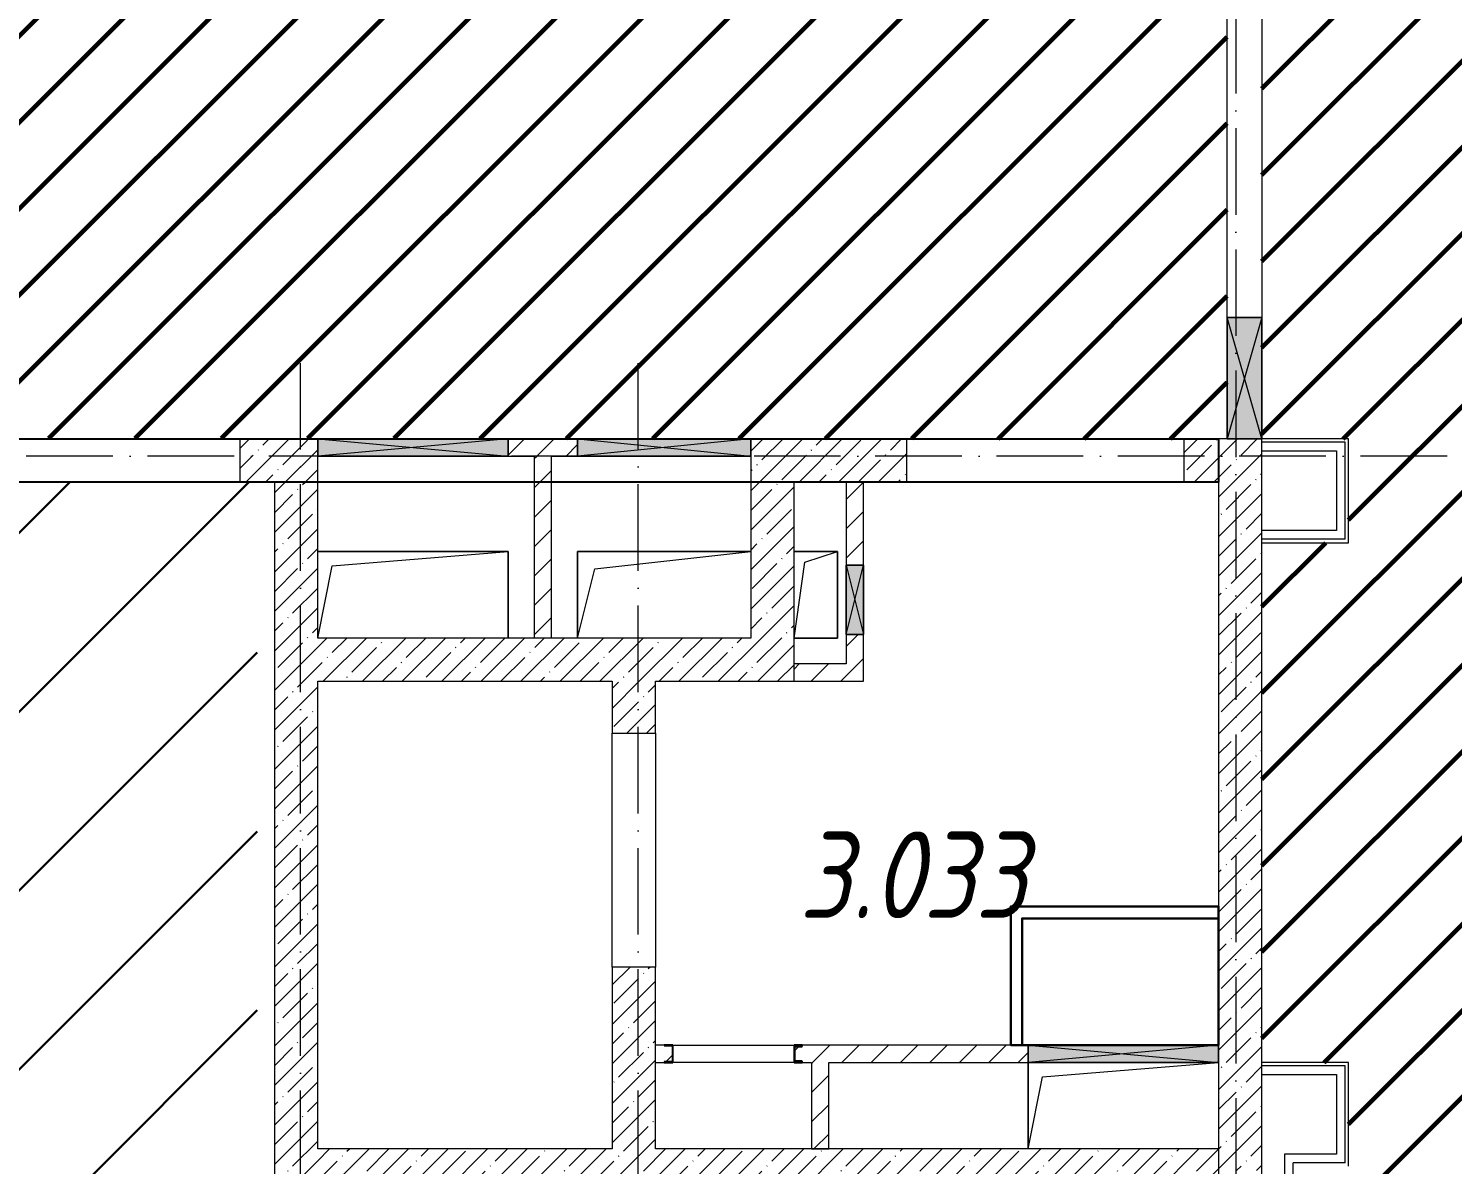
# Model space of a CAD drawing. Header units: millimetres. Extents: x -606178 to 312196, y -19338 to 632709.
# Drawn here: x -58584 to -50365, y 453685 to 460245 of the extents above; entities that cross this region are included whole.
import ezdxf

# ---------------------------------------------------------------- set-up
doc = ezdxf.new("R2010")
doc.units = ezdxf.units.MM
doc.linetypes.add('50_200_ШТРИХ_1Т_ш5_п1_п1_', pattern=[700, 500, -100, 0, -100])
for name, color, linetype, lineweight in [('4) ЛЕстницы', 5, 'Continuous', 30), ('6.4.1) Окр пт с инж. ПТ2.16', 3, 'Continuous', 60), ('A-DETL-GENF-OTLN', 7, 'Continuous', 9), ('A-FLOR-____-OTLN', 7, 'Continuous', 9), ('A-GENM-____-MCUT', 7, 'Continuous', 25), ('A-GENM-____-OTLN', 7, 'Continuous', 9), ('A-GENM-____-OTLN-1', 7, 'Continuous', 25), ('A-GLAZ-____-OTLN', 7, 'Continuous', 9), ('A-WALL-____-MCUT-1', 7, 'Continuous', 9), ('A-WALL-____-MCUT-3', 7, 'Continuous', 9), ('A-WALL-____-OTLN', 7, 'Continuous', 9), ('A-WALL-____-PATT-1', 7, 'Continuous', 9), ('A-WALL-FNSH-MCUT-1', 7, 'Continuous', 9), ('I-WALL-____-OTLN', 7, 'Continuous', 9), ('S-GRID-____-OTLN-1', 7, '50_200_ШТРИХ_1Т_ш5_п1_п1_', 9), ('Марки помещений', 7, 'Continuous', 9)]:
    doc.layers.add(name, color=color, linetype=linetype, lineweight=lineweight)
doc.styles.add('ISOCPEUR_I_2', font='isocpeui.ttf', dxfattribs={"width": 0.85, "height": 2.3})
pattern_1 = [(45, (-140714.89, 451794.26), (-84.85281, 84.85281), [])]
pattern_2 = [(45, (-140714.89, 451794.26), (-114.04925, 114.04925), []), (45, (-140600.84, 451794.26), (-114.04925, 114.04925), [201.612, -40.322, 3.353, -36.97])]

# ---------------------------------------------------------------- blocks, each defined once
blk = doc.blocks.new('154_Фахверк_СКБ_Швеллер - Тип_100_3960_зеркало-28515619-АР1_План отверстий 3 этажа в осях 1-64_А-ГГ')
at = {"layer": 'A-GENM-____-MCUT'}
for p, q in [((175, 50), (125, 50)), ((125, 50), (125, -50)), ((128, 47), (175, 47)), ((128, -47), (128, 47)), ((175, 47), (175, 50)), ((125, -50), (175, -50)), ((175, -47), (128, -47)), ((175, -50), (175, -47))]:
    blk.add_line(p, q, dxfattribs=at)
blk = doc.blocks.new('154_Стойка_СКБ_Швеллер - СМ-2180_100-28318692-АР1_План отверстий 3 этажа в осях 1-64_А-ГГ')
at = {"layer": 'A-GENM-____-MCUT'}
for p, q in [((171, 50), (125, 50)), ((125, 50), (125, -50)), ((129.5, 42.4), (171, 42.4)), ((129.5, -42.4), (129.5, 42.4)), ((171, 42.4), (171, 50)), ((125, -50), (171, -50)), ((171, -42.4), (129.5, -42.4)), ((171, -50), (171, -42.4))]:
    blk.add_line(p, q, dxfattribs=at)
blk = doc.blocks.new('AR_Отверстие прямоугольное _в плите_ - AR_Отверстие прямоугольное _в плите_-V171-АР1_План отверстий 3 этажа в осях 1-64_А-ГГ')
at = {"layer": 'A-GENM-____-OTLN'}
for p, q in [((125, 250), (-125, 250)), ((-62.5, 187.5), (125, 250)), ((125, -250), (125, 250)), ((-125, -250), (-62.5, 187.5)), ((-125, -250), (125, -250))]:
    blk.add_line(p, q, dxfattribs=at)
blk = doc.blocks.new('AR_Отверстие прямоугольное _в плите_ - AR_Отверстие прямоугольное _в плите_-V206-АР1_План отверстий 3 этажа в осях 1-64_А-ГГ')
at = {"layer": 'A-GENM-____-OTLN'}
for p, q in [((500, 250), (-500, 250)), ((-500, 250), (-500, -250)), ((-400, 150), (500, 250)), ((-500, -250), (-400, 150))]:
    blk.add_line(p, q, dxfattribs=at)
blk = doc.blocks.new('AR_Отверстие прямоугольное _в плите_ - AR_Отверстие прямоугольное _в плите_-30552508-АР1_План отверстий 3 этажа в осях 1-64_А-ГГ')
at = {"layer": 'A-GENM-____-OTLN'}
for p, q in [((550, 250), (-550, 250)), ((-466.7, 166.7), (550, 250)), ((550, -250), (550, 250)), ((-550, -250), (-466.7, 166.7))]:
    blk.add_line(p, q, dxfattribs=at)
blk = doc.blocks.new('AR_Отверстие прямоугольное _в плите_ - AR_Отверстие прямоугольное _в плите_-V211-АР1_План отверстий 3 этажа в осях 1-64_А-ГГ')
at = {"layer": 'A-GENM-____-OTLN'}
for p, q in [((-550, 250), (-550, -250)), ((-466.7, 166.7), (550, 250)), ((-550, -250), (-466.7, 166.7))]:
    blk.add_line(p, q, dxfattribs=at)
blk = doc.blocks.new('AR_Отверстие прямоугольное _в стене_ - AR_Отверстие прямоугольное _в стене__ЭОМ-36424574-АР1_План отверстий 3 этажа в осях 1-64_А-ГГ')
at = {"layer": 'A-GLAZ-____-OTLN'}
blk.add_hatch(color=256, dxfattribs=at).paths.add_polyline_path([(350, 100), (-350, 100), (-350, -100), (350, -100)], flags=0)
at = {"layer": 'A-DETL-GENF-OTLN'}
for p, q in [((-350, -100), (-350, 100)), ((-350, 100), (350, 100)), ((350, 100), (-350, -100)), ((-350, 100), (350, -100)), ((350, 100), (-350, 100)), ((-350, 100), (-350, -100)), ((350, 100), (350, -100)), ((350, -100), (350, 100)), ((350, -100), (-350, -100)), ((-350, -100), (350, -100))]:
    blk.add_line(p, q, dxfattribs=at)
blk = doc.blocks.new('AR_Отверстие прямоугольное _в стене_ - AR_Отверстие прямоугольное _в стене__ОВ-36916333-АР1_План отверстий 3 этажа в осях 1-64_А-ГГ')
at = {"layer": 'A-GLAZ-____-OTLN'}
blk.add_hatch(color=256, dxfattribs=at).paths.add_polyline_path([(-90.5, -50), (550, -50), (550, 50), (-550, 50), (-550, -50)], flags=0)
at = {"layer": 'A-DETL-GENF-OTLN'}
for p, q in [((-550, -50), (-550, 50)), ((-550, 50), (550, 50)), ((550, 50), (-550, -50)), ((-550, 50), (550, -50)), ((550, 50), (-550, 50)), ((-550, 50), (-550, -50)), ((550, 50), (550, -50)), ((550, -50), (550, 50)), ((550, -50), (-550, -50)), ((-550, -50), (550, -50))]:
    blk.add_line(p, q, dxfattribs=at)
blk = doc.blocks.new('AR_Отверстие прямоугольное _в стене_ - AR_Отверстие прямоугольное _в стене__ОВ-36971683-АР1_План отверстий 3 этажа в осях 1-64_А-ГГ')
at = {"layer": 'A-GLAZ-____-OTLN'}
blk.add_hatch(color=256, dxfattribs=at).paths.add_polyline_path([(500, -50), (500, 50), (-500, 50), (-500, -50)], flags=0)
at = {"layer": 'A-DETL-GENF-OTLN'}
for p, q in [((-500, -50), (-500, 50)), ((-500, 50), (500, 50)), ((500, 50), (-500, -50)), ((-500, 50), (500, -50)), ((500, 50), (-500, 50)), ((-500, 50), (-500, -50)), ((500, 50), (500, -50)), ((500, -50), (500, 50)), ((500, -50), (-500, -50)), ((-500, -50), (500, -50))]:
    blk.add_line(p, q, dxfattribs=at)
blk = doc.blocks.new('AR_Отверстие прямоугольное _в стене_ - AR_Отверстие прямоугольное _в стене__ОВ-36913595-АР1_План отверстий 3 этажа в осях 1-64_А-ГГ')
at = {"layer": 'A-GLAZ-____-OTLN'}
blk.add_hatch(color=256, dxfattribs=at).paths.add_polyline_path([(550, -50), (550, 50), (-550, 50), (-550, -50), (474.6, -50)], flags=0)
at = {"layer": 'A-DETL-GENF-OTLN'}
for p, q in [((-550, -50), (-550, 50)), ((-550, 50), (550, 50)), ((550, 50), (-550, -50)), ((-550, 50), (550, -50)), ((550, 50), (-550, 50)), ((-550, 50), (-550, -50)), ((550, 50), (550, -50)), ((550, -50), (550, 50)), ((550, -50), (-550, -50)), ((-550, -50), (550, -50))]:
    blk.add_line(p, q, dxfattribs=at)
blk = doc.blocks.new('AR_Отверстие прямоугольное _в стене_ - AR_Отверстие прямоугольное _в стене__ОВ-36970111-АР1_План отверстий 3 этажа в осях 1-64_А-ГГ')
at = {"layer": 'A-GLAZ-____-OTLN'}
blk.add_hatch(color=256, dxfattribs=at).paths.add_polyline_path([(-200, -50), (200, -50), (200, 50), (-200, 50)], flags=0)
at = {"layer": 'A-DETL-GENF-OTLN'}
for p, q in [((-200, -50), (-200, 50)), ((-200, 50), (200, 50)), ((200, 50), (-200, -50)), ((-200, 50), (200, -50)), ((200, 50), (-200, 50)), ((-200, 50), (-200, -50)), ((200, 50), (200, -50)), ((200, -50), (200, 50)), ((200, -50), (-200, -50)), ((-200, -50), (200, -50))]:
    blk.add_line(p, q, dxfattribs=at)

msp = doc.modelspace()

# ---------------------------------------------------------------- hatches: boundary and pattern name
at = {"layer": '4) ЛЕстницы'}
h = msp.add_hatch(dxfattribs=at)
h.set_pattern_fill('ANSI31', color=256, scale=230)
h.set_pattern_definition([(45, (-424485.6, 538657.7), (-516.3647, 516.3647), [])])
h.paths.add_polyline_path([(-59314.891, 457625.3011), (-57264.891, 457625.3011), (-57264.891, 450125.3011), (-59314.891, 450125.3011)])
at = {"layer": '6.4.1) Окр пт с инж. ПТ2.16'}
h = msp.add_hatch(dxfattribs=at)
h.set_pattern_fill('ANSI31', color=256, scale=111)
h.paths.add_polyline_path([(-48014.891, 494725.3011), (-51464.891, 494725.3011), (-51464.891, 494225.3011), (-51464.891, 488775.3011), (-51464.891, 488175.3011), (-51464.891, 482775.3011), (-51464.891, 482175.3011), (-51464.891, 477975.3011), (-50864.891, 477975.3011), (-50864.891, 476775.3011), (-50864.891, 476575.3011), (-50864.891, 475625.3011), (-50864.891, 474525.3011), (-50864.891, 474475.3011), (-50864.891, 474325.3011), (-50864.891, 474275.3011), (-50864.891, 473575.3011), (-50864.891, 473529.3011), (-50864.891, 473275.3011), (-51464.891, 473275.3011), (-51464.891, 470775.3011), (-51464.891, 470175.3011), (-51464.891, 464625.3011), (-51464.891, 464125.3011), (-51464.891, 460975.3011), (-51464.891, 460775.3011), (-51464.891, 458575.3011), (-51464.891, 457875.3011), (-50964.891, 457875.3011), (-50964.891, 457275.3011), (-51464.891, 457275.3011), (-51464.891, 454275.3011), (-50964.891, 454275.3011), (-50964.891, 453675.3011), (-50964.891, 450725.3011), (-50964.891, 450125.3011), (-50439.891, 450125.3011), (-50439.891, 450131.3011), (-50364.891, 450131.3011), (-48564.891, 450125.3011), (-48564.891, 450131.3011), (-48489.891, 450131.3011), (-47664.891, 450126.4719), (-47664.891, 450225.3011), (-47464.891, 450225.3011), (-47464.891, 450375.3011), (-47464.891, 450700.3011), (-47470.891, 450700.3011), (-47470.891, 450780.3011), (-47464.891, 450780.3011), (-47464.891, 451225.3011), (-47464.891, 452075.3011), (-47464.891, 452475.3011), (-47470.891, 452475.3011), (-47470.891, 452550.3011), (-47464.891, 452875.3011), (-47464.891, 453375.3011), (-47464.891, 455875.3011), (-47464.891, 456775.3011), (-47464.891, 457000.3011), (-47470.891, 457000.3011), (-47470.891, 457075.3011), (-47464.891, 457775.3011), (-47470.891, 457775.3011), (-47470.891, 457850.3011), (-47464.891, 458000.3011), (-47470.891, 458000.3011), (-47470.891, 458075.3011), (-47464.891, 458775.3011), (-47470.891, 458775.3011), (-47470.891, 458875.3011), (-47464.891, 458875.3011), (-47464.891, 459375.3011), (-47464.891, 459700.3011), (-47470.891, 459700.3011), (-47470.891, 459780.3011), (-47464.891, 459780.3011), (-47464.891, 460125.3011), (-47464.891, 460975.3011), (-47464.891, 461475.3011), (-47470.891, 461475.3011), (-47470.891, 461550.3011), (-47464.891, 461875.3011), (-47464.891, 462375.3011), (-47464.891, 464700.3011), (-47470.891, 464700.3011), (-47470.891, 464780.3011), (-47264.891, 464780.3011), (-47264.891, 466570.3011), (-47470.891, 466570.3011), (-47470.891, 466650.3011), (-47464.891, 466925.3011), (-47464.891, 467425.3011), (-47464.891, 467875.3011), (-47464.891, 468375.3011), (-47464.891, 468700.3011), (-47470.891, 468700.3011), (-47470.891, 468780.3011), (-47464.891, 468780.3011), (-47464.891, 469225.3011), (-47464.891, 470075.3011), (-47464.891, 470475.3011), (-47470.891, 470475.3011), (-47470.891, 470550.3011), (-47464.891, 470875.3011), (-47464.891, 471375.3011), (-47464.891, 472775.3011), (-47464.891, 473775.3011), (-47464.891, 474100.3011), (-47470.891, 474100.3011), (-47470.891, 474180.3011), (-47264.891, 474180.3011), (-47264.891, 475070.3011), (-47470.891, 475070.3011), (-47470.891, 475150.3011), (-47464.891, 476075.3011), (-47464.891, 476475.3011), (-47464.891, 476575.3011), (-47464.891, 476775.3011), (-47464.891, 476875.3011), (-47464.891, 477375.3011), (-47464.891, 477700.3011), (-47470.891, 477700.3011), (-47470.891, 477780.3011), (-47464.891, 477780.3011), (-47464.891, 478325.3011), (-47464.891, 479175.3011), (-47464.891, 479475.3011), (-47470.891, 479475.3011), (-47470.891, 479550.3011), (-47464.891, 479875.3011), (-47464.891, 480375.3011), (-47464.891, 480600.3011), (-47470.891, 480600.3011), (-47470.891, 480675.3011), (-47395.891, 480675.3011), (-47264.891, 480675.3011), (-47264.891, 482475.3011), (-47333.891, 482475.3011), (-47395.891, 482475.3011), (-47470.891, 482475.3011), (-47470.891, 482550.3011), (-47464.891, 482700.3011), (-47470.891, 482700.3011), (-47470.891, 482775.3011), (-47464.891, 482805.3011), (-47464.891, 482775.3011), (-47395.891, 482775.3011), (-47264.891, 482775.3011), (-47264.891, 484570.3011), (-47470.891, 484570.3011), (-47470.891, 484650.3011), (-47464.891, 485875.3011), (-47464.891, 486375.3011), (-47464.891, 486700.3011), (-47470.891, 486700.3011), (-47470.891, 486780.3011), (-47464.891, 486780.3011), (-47464.891, 487275.3011), (-47464.891, 487925.3011), (-47464.891, 488475.3011), (-47470.891, 488475.3011), (-47470.891, 488550.3011), (-47464.891, 488875.3011), (-47464.891, 489375.3011), (-47464.891, 489800.3011), (-47464.891, 490300.3011), (-47464.891, 493775.3011), (-48014.891, 493775.3011)])
h = msp.add_hatch(dxfattribs=at)
h.set_pattern_fill('ANSI31', color=256, scale=111)
h.paths.add_polyline_path([(-102414.891, 460775.3011), (-102914.891, 460775.3011), (-102914.891, 461025.3011), (-104714.891, 461025.3011), (-104714.891, 461019.3011), (-104789.891, 461019.3011), (-105214.891, 461023.3811), (-105214.891, 460925.3011), (-105414.891, 460925.3011), (-105414.891, 460775.3011), (-105914.891, 460775.3011), (-105914.891, 461025.3011), (-107714.891, 461025.3011), (-107714.891, 461019.3011), (-107789.891, 461019.3011), (-108839.891, 461025.3011), (-108839.891, 461019.3011), (-108914.891, 461019.3011), (-110714.891, 461025.3011), (-110714.891, 461019.3011), (-110789.891, 461019.3011), (-111414.891, 461025.3011), (-111414.891, 460775.3011), (-111914.891, 460775.3011), (-111914.891, 461025.3011), (-113714.891, 461025.3011), (-113714.891, 461019.3011), (-113789.891, 461019.3011), (-114214.891, 461023.3811), (-114214.891, 460925.3011), (-114414.891, 460925.3011), (-114414.891, 460775.3011), (-114914.891, 460775.3011), (-114914.891, 461025.3011), (-121964.891, 461025.3011), (-123114.891, 461025.3011), (-123114.891, 461275.3011), (-125679.3407, 461275.3011, -0.683488624), (-125772.5126, 461275.3011), (-131114.891, 461275.3011), (-131114.891, 461025.3011), (-135114.891, 461025.3011), (-142664.891, 461025.3011), (-142664.891, 460775.3011), (-142914.891, 460775.3011), (-142914.891, 460450.3011), (-142908.891, 460450.3011), (-142908.891, 460375.3011), (-142914.891, 458575.3011), (-142908.891, 458575.3011), (-142908.891, 458500.3011), (-142911.691, 458325.3011), (-142814.891, 458325.3011), (-142814.891, 458125.3011), (-142664.891, 458125.3011), (-142664.891, 457875.3011), (-134889.891, 457875.3011), (-134889.891, 457881.3011), (-134814.891, 457881.3011), (-133664.891, 457881.2181), (-133664.891, 457881.3011), (-133589.891, 457881.3011), (-132139.891, 457881.1949), (-132139.891, 457881.3011), (-132064.891, 457881.3011), (-130914.891, 457881.2153), (-130914.891, 457881.3011), (-130839.891, 457881.3011), (-129789.891, 457881.2215), (-129789.891, 457881.3011), (-129714.891, 457881.3011), (-128714.891, 457881.2242), (-128714.891, 457881.3011), (-128639.891, 457881.3011), (-128039.891, 457881.2543), (-128039.891, 457881.3011), (-127964.891, 457881.3011), (-126814.891, 457881.2106), (-126814.891, 457881.3011), (-126739.891, 457881.3011), (-121714.891, 457880.8993), (-121714.891, 457881.3011), (-121639.891, 457881.3011), (-117089.891, 457880.9107), (-117089.891, 457881.3011), (-117014.891, 457881.3011), (-115314.891, 457881.1449), (-115314.891, 457881.3011), (-115239.891, 457881.3011), (-111389.891, 457880.9375), (-111389.891, 457881.3011), (-111236.891, 457881.3011), (-111224.891, 457875.3011), (-110824.891, 457875.3011), (-110614.891, 457875.3011), (-110614.891, 457881.3011), (-110539.891, 457881.3011), (-110389.891, 457881.2858), (-110389.891, 457881.3011), (-110314.891, 457881.3011), (-109614.891, 457881.2295), (-109614.891, 457881.3011), (-109539.891, 457881.3011), (-107739.891, 457881.1144), (-107739.891, 457881.3011), (-107664.891, 457881.3011), (-106514.891, 457881.1778), (-106514.891, 457881.3011), (-106439.891, 457881.3011), (-102414.891, 457880.8598)])
h.paths.add_polyline_path([(-68864.891, 460775.3011), (-69364.891, 460775.3011), (-69364.891, 461025.3011), (-71864.891, 461025.3011), (-71864.891, 460775.3011), (-72364.891, 460775.3011), (-72364.891, 460925.3011), (-72564.891, 460925.3011), (-72539.891, 461000.3011), (-72364.891, 461025.3011), (-72364.891, 461275.3011), (-72708.891, 461275.3011), (-72708.891, 461206.3011), (-72714.891, 461094.3011), (-72714.891, 461275.3011), (-77864.891, 461275.3011), (-77864.891, 460996.7297), (-77664.891, 461025.3011), (-77664.891, 460925.3011), (-77864.891, 460925.3011), (-77864.891, 460775.3011), (-78364.891, 460775.3011), (-78364.891, 460925.3011), (-78564.891, 460925.3011), (-78564.891, 461025.3011), (-80514.891, 461025.3011), (-80514.891, 461019.3011), (-80589.891, 461019.3011), (-80864.891, 461025.3011), (-80864.891, 460775.3011), (-81364.891, 460775.3011), (-81364.891, 461025.3011), (-81639.891, 461025.3011), (-81639.891, 461019.3011), (-81714.891, 461019.3011), (-81714.891, 461025.3011), (-83514.891, 461025.3011), (-83514.891, 461019.3011), (-83589.891, 461019.3011), (-84639.891, 461025.3011), (-84639.891, 461019.3011), (-84714.891, 461019.3011), (-86514.891, 461025.3011), (-86514.891, 461019.3011), (-86664.891, 461019.3011), (-86664.891, 460925.3011), (-86864.891, 460925.3011), (-86864.891, 460775.3011), (-87364.891, 460775.3011), (-87364.891, 460925.3011), (-87564.891, 460925.3011), (-87539.891, 461000.3011), (-87364.891, 461025.3011), (-87364.891, 461275.3011), (-87708.891, 461275.3011), (-87708.891, 461206.3011), (-87714.891, 461094.3011), (-87714.891, 461275.3011), (-89514.891, 461275.3011), (-89514.891, 461206.3011), (-89514.891, 461094.3011), (-89514.891, 461019.3011), (-89589.891, 461019.3011), (-89864.891, 461025.3011), (-89864.891, 460775.3011), (-90364.891, 460775.3011), (-90364.891, 460925.3011), (-90564.891, 460925.3011), (-90539.891, 461000.3011), (-90364.891, 461025.3011), (-90364.891, 461275.3011), (-90708.891, 461275.3011), (-90708.891, 461206.3011), (-90714.891, 461094.3011), (-90714.891, 461275.3011), (-92514.891, 461275.3011), (-92514.891, 461206.3011), (-92514.891, 461094.3011), (-92514.891, 461019.3011), (-92589.891, 461019.3011), (-93639.891, 461025.3011), (-93639.891, 461019.3011), (-93714.891, 461019.3011), (-93714.891, 461025.3011), (-95514.891, 461025.3011), (-95514.891, 461019.3011), (-95664.891, 461019.3011), (-95664.891, 460925.3011), (-95864.891, 460925.3011), (-95864.891, 460775.3011), (-96364.891, 460775.3011), (-96364.891, 460925.3011), (-96564.891, 460925.3011), (-96539.891, 461000.3011), (-96364.891, 461025.3011), (-96364.891, 461275.3011), (-96708.891, 461275.3011), (-96708.891, 461206.3011), (-96714.891, 461094.3011), (-96714.891, 461275.3011), (-98514.891, 461275.3011), (-98514.891, 461206.3011), (-98514.891, 461094.3011), (-98514.891, 461019.3011), (-98589.891, 461019.3011), (-98864.891, 461025.3011), (-98864.891, 460775.3011), (-99364.891, 460775.3011), (-99364.891, 460925.3011), (-99564.891, 460925.3011), (-99539.891, 461000.3011), (-99364.891, 461025.3011), (-99364.891, 461275.3011), (-99708.891, 461275.3011), (-99708.891, 461206.3011), (-99714.891, 461094.3011), (-99714.891, 461275.3011), (-101514.891, 461275.3011), (-101514.891, 461206.3011), (-101514.891, 461094.3011), (-101514.891, 461019.3011), (-101589.891, 461019.3011), (-101864.891, 461025.3011), (-101864.891, 460775.3011), (-102364.891, 460775.3011), (-102364.891, 457875.3011), (-98339.891, 457875.3011), (-98339.891, 457881.3011), (-98264.891, 457881.3011), (-96564.891, 457881.082), (-96564.891, 457881.3011), (-96489.891, 457881.3011), (-95164.891, 457881.1236), (-95164.891, 457881.3011), (-95089.891, 457881.3011), (-94989.891, 457881.2873), (-94989.891, 457881.3011), (-94914.891, 457881.3011), (-93114.891, 457881.0511), (-93114.891, 457881.3011), (-93039.891, 457881.3011), (-86539.891, 457880.3574), (-86539.891, 457881.3011), (-86464.891, 457881.3011), (-84764.891, 457881.0076), (-84764.891, 457881.3011), (-84689.891, 457881.3011), (-84039.891, 457881.1829), (-84039.891, 457881.3011), (-83964.891, 457881.3011), (-83064.891, 457881.1337), (-83064.891, 457881.3011), (-82989.891, 457881.3011), (-77539.891, 457880.2556), (-77539.891, 457881.3011), (-77464.891, 457881.3011), (-75764.891, 457880.905), (-75764.891, 457881.3011), (-75689.891, 457881.3011), (-71739.891, 457880.3126), (-71739.891, 457881.3011), (-71664.891, 457881.3011), (-70764.891, 457881.0305), (-70764.891, 457881.3011), (-70689.891, 457881.3011), (-68864.891, 457880.7241)])
h.paths.add_polyline_path([(-99708.891, 461025.3011), (-99639.891, 461025.3011), (-99639.891, 461019.3011), (-99708.891, 461019.3011)], flags=16)
h.paths.add_polyline_path([(-96708.891, 461025.3011), (-96639.891, 461025.3011), (-96639.891, 461019.3011), (-96708.891, 461019.3011)], flags=16)
h.paths.add_polyline_path([(-90708.891, 461025.3011), (-90639.891, 461025.3011), (-90639.891, 461019.3011), (-90708.891, 461019.3011)], flags=16)
h.paths.add_polyline_path([(-87708.891, 461025.3011), (-87639.891, 461025.3011), (-87639.891, 461019.3011), (-87708.891, 461019.3011)], flags=16)
h.paths.add_polyline_path([(-72708.891, 461025.3011), (-72639.891, 461025.3011), (-72639.891, 461019.3011), (-72708.891, 461019.3011)], flags=16)
h.paths.add_polyline_path([(-51664.891, 460775.3011), (-53919.891, 460775.3011), (-53919.891, 460769.3011), (-53994.891, 460769.3011), (-53994.891, 460775.3011), (-55144.891, 460775.3011), (-55144.891, 460769.3011), (-55219.891, 460769.3011), (-60489.891, 460775.3011), (-60489.891, 460769.3011), (-60564.891, 460769.3011), (-61714.891, 460775.3011), (-61714.891, 460769.3011), (-61789.891, 460769.3011), (-62714.891, 460775.3011), (-63214.891, 460775.3011), (-64289.891, 460775.3011), (-64289.891, 460769.3011), (-64364.891, 460769.3011), (-64364.891, 460775.3011), (-65514.891, 460775.3011), (-65514.891, 460769.3011), (-65589.891, 460769.3011), (-65714.891, 460775.3011), (-66214.891, 460775.3011), (-66214.891, 461025.3011), (-68314.891, 461025.3011), (-68314.891, 460775.3011), (-68814.891, 460775.3011), (-68814.891, 457875.3011), (-68314.891, 457875.3011), (-67989.891, 457875.3011), (-67989.891, 457881.3011), (-67914.891, 457881.3011), (-66214.891, 457880.6715), (-66214.891, 457881.3011), (-66139.891, 457881.3011), (-62489.891, 457879.7829), (-62489.891, 457881.3011), (-62414.891, 457881.3011), (-61714.891, 457880.9086), (-61714.891, 457881.3011), (-61639.891, 457881.3011), (-61489.891, 457881.2104), (-61489.891, 457881.3011), (-61414.891, 457881.3011), (-60714.891, 457880.8681), (-60714.891, 457881.3011), (-60639.891, 457881.3011), (-60489.891, 457881.2003), (-60489.891, 457881.3011), (-60414.891, 457881.3011), (-51714.891, 457875.3011), (-51664.891, 457875.3011), (-51664.891, 458575.3011)])
at = {"layer": 'A-WALL-____-PATT-1'}
h = msp.add_hatch(dxfattribs=at)
h.set_pattern_fill('FP_38', color=256, style=0, pattern_type=2)
h.set_pattern_definition(pattern_2)
h.paths.add_polyline_path([(-56914.891, 457625.3011), (-56914.891, 457875.3011), (-57364.891, 457875.3011), (-57364.891, 457625.3011), (-57164.891, 457625.3011)], flags=0)
h.paths.add_polyline_path([(-59314.891, 457625.3011), (-58964.891, 457625.3011), (-58964.891, 457875.3011), (-59564.891, 457875.3011), (-59564.891, 457625.3011), (-59425.2106, 457625.3011)], flags=0)
h = msp.add_hatch(dxfattribs=at)
h.set_pattern_fill('FP_4', color=256, style=0, pattern_type=2)
h.set_pattern_definition(pattern_1)
h.paths.add_polyline_path([(-55564.891, 457775.3011), (-55414.891, 457775.3011), (-55414.891, 457875.3011), (-55814.891, 457875.3011), (-55814.891, 457775.3011), (-55664.891, 457775.3011)], flags=0)
h = msp.add_hatch(dxfattribs=at)
h.set_pattern_fill('FP_38', color=256, style=0, pattern_type=2)
h.set_pattern_definition(pattern_2)
h.paths.add_polyline_path([(-51714.891, 457625.3011), (-51714.891, 457875.3011), (-51914.891, 457875.3011), (-51914.891, 457625.3011)], flags=0)
h.paths.add_polyline_path([(-54122.8178, 457625.3011), (-53514.891, 457625.3011), (-53514.891, 457875.3011), (-54414.891, 457875.3011), (-54414.891, 457625.3011), (-54164.891, 457625.3011)], flags=0)
h = msp.add_hatch(dxfattribs=at)
h.set_pattern_fill('FP_38', color=256, style=0, pattern_type=2)
h.set_pattern_definition(pattern_2)
h.paths.add_polyline_path([(-51714.891, 453650.3011), (-51464.891, 453650.3011), (-51464.891, 457875.3011), (-51714.891, 457875.3011), (-51714.891, 454248.3732)], flags=0)
h = msp.add_hatch(dxfattribs=at)
h.set_pattern_fill('FP_4', color=256, style=0, pattern_type=2)
h.set_pattern_definition(pattern_1)
h.paths.add_polyline_path([(-55564.891, 456725.3011), (-55564.891, 457775.3011), (-55664.891, 457775.3011), (-55664.891, 456725.3011)], flags=0)
h = msp.add_hatch(dxfattribs=at)
h.set_pattern_fill('FP_38', color=256, style=0, pattern_type=2)
h.set_pattern_definition(pattern_2)
h.paths.add_polyline_path([(-56914.891, 453525.3011), (-56914.891, 457625.3011), (-57164.891, 457625.3011), (-57164.891, 453525.3011)], flags=0)
h = msp.add_hatch(dxfattribs=at)
h.set_pattern_fill('FP_38', color=256, style=0, pattern_type=2)
h.set_pattern_definition(pattern_2)
h.paths.add_polyline_path([(-54164.891, 456725.3011), (-54164.891, 457625.3011), (-54414.891, 457625.3011), (-54414.891, 456725.3011)], flags=0)
h = msp.add_hatch(dxfattribs=at)
h.set_pattern_fill('FP_4', color=256, style=0, pattern_type=2)
h.set_pattern_definition(pattern_1)
h.paths.add_polyline_path([(-53764.891, 456475.3011), (-53764.891, 456745.3011), (-53864.891, 456745.3011), (-53864.891, 456475.3011)], flags=0)
h.paths.add_polyline_path([(-53764.891, 457145.3011), (-53764.891, 457625.3011), (-53864.891, 457625.3011), (-53864.891, 457145.3011), (-53810.6053, 457145.3011)], flags=0)
h = msp.add_hatch(dxfattribs=at)
h.set_pattern_fill('FP_38', color=256, style=0, pattern_type=2)
h.set_pattern_definition(pattern_2)
h.paths.add_polyline_path([(-54164.891, 456475.3011), (-54164.891, 456725.3011), (-56914.891, 456725.3011), (-56914.891, 456475.3011), (-54964.891, 456475.3011)], flags=0)
h = msp.add_hatch(dxfattribs=at)
h.set_pattern_fill('FP_4', color=256, style=0, pattern_type=2)
h.set_pattern_definition(pattern_1)
h.paths.add_polyline_path([(-53864.891, 456475.3011), (-53864.891, 456575.3011), (-54164.891, 456575.3011), (-54164.891, 456475.3011), (-54122.8178, 456475.3011)], flags=0)
h = msp.add_hatch(dxfattribs=at)
h.set_pattern_fill('FP_38', color=256, style=0, pattern_type=2)
h.set_pattern_definition(pattern_2)
h.paths.add_polyline_path([(-54964.891, 453775.3011), (-54964.891, 454825.3011), (-55214.891, 454825.3011), (-55214.891, 453775.3011)], flags=0)
h.paths.add_polyline_path([(-55214.891, 456175.3011), (-54964.891, 456175.3011), (-54964.891, 456475.3011), (-55214.891, 456475.3011)], flags=0)
h = msp.add_hatch(dxfattribs=at)
h.set_pattern_fill('FP_4', color=256, style=0, pattern_type=2)
h.set_pattern_definition(pattern_1)
h.paths.add_polyline_path([(-54964.891, 454275.3011), (-54914.891, 454275.3011), (-54914.891, 454278.3011), (-54867.891, 454278.3011), (-54867.891, 454372.3011), (-54914.891, 454372.3011), (-54914.891, 454375.3011), (-54964.891, 454375.3011), (-54964.891, 454278.3011)], flags=0)
h.paths.add_polyline_path([(-54064.891, 454275.3011), (-52814.891, 454275.3011), (-52814.891, 454375.3011), (-54118.891, 454375.3011), (-54118.891, 454367.7011), (-54160.391, 454367.7011), (-54160.391, 454282.9011), (-54118.891, 454282.9011), (-54118.891, 454275.3011)], flags=0)
h = msp.add_hatch(dxfattribs=at)
h.set_pattern_fill('FP_4', color=256, style=0, pattern_type=2)
h.set_pattern_definition(pattern_1)
h.paths.add_polyline_path([(-53964.891, 453775.3011), (-53964.891, 454275.3011), (-54064.891, 454275.3011), (-54064.891, 453775.3011)], flags=0)
h = msp.add_hatch(dxfattribs=at)
h.set_pattern_fill('FP_38', color=256, style=0, pattern_type=2)
h.set_pattern_definition(pattern_2)
h.paths.add_polyline_path([(-51714.891, 453525.3011), (-51714.891, 453775.3011), (-56914.891, 453775.3011), (-56914.891, 453525.3011), (-52355.3535, 453525.3011)], flags=0)

# ---------------------------------------------------------------- linework, layer by layer
msp.add_lwpolyline([(-51714.891, 457625.3011), (-142664.891, 457625.3011), (-142664.891, 457875.3011), (-51714.891, 457875.3011)], close=True)
at = {"lineweight": 30}
for points in [[(-51714.891, 454375.3011), (-52914.891, 454375.3011), (-52914.891, 455175.3011), (-51714.891, 455175.3011)], [(-51714.891, 454375.3011), (-52849.1867, 454375.3011), (-52849.1867, 455105.8355), (-51714.891, 455105.8355)]]:
    msp.add_lwpolyline(points, close=True, dxfattribs=at)
at = {"layer": 'A-FLOR-____-OTLN'}
for p, q in [((-56914.891, 457225.3011), (-55814.891, 457225.3011)), ((-55814.891, 457225.3011), (-55814.891, 456725.3011)), ((-55414.891, 457225.3011), (-54414.891, 457225.3011)), ((-55414.891, 456725.3011), (-55414.891, 457225.3011)), ((-54164.891, 457225.3011), (-53914.891, 457225.3011)), ((-53914.891, 457225.3011), (-53914.891, 456725.3011)), ((-53914.891, 456725.3011), (-54164.891, 456725.3011)), ((-52814.891, 453775.3011), (-52814.891, 454275.3011))]:
    msp.add_line(p, q, dxfattribs=at)
at = {"layer": 'A-WALL-____-MCUT-1'}
for p, q in [((-56914.891, 457875.3011), (-57364.891, 457875.3011)), ((-57364.891, 457875.3011), (-57364.891, 457625.3011)), ((-53514.891, 457875.3011), (-54414.891, 457875.3011)), ((-53514.891, 457625.3011), (-53514.891, 457875.3011)), ((-51664.891, 457875.3011), (-51914.891, 457875.3011)), ((-51914.891, 457875.3011), (-51914.891, 457625.3011)), ((-51714.891, 457875.3011), (-51714.891, 454375.3011)), ((-51464.891, 450375.3011), (-51464.891, 457875.3011)), ((-56914.891, 456725.3011), (-56914.891, 457775.3011)), ((-54414.891, 457775.3011), (-54414.891, 456725.3011)), ((-57364.891, 457625.3011), (-57164.891, 457625.3011)), ((-57164.891, 457625.3011), (-57164.891, 453525.3011)), ((-54164.891, 457625.3011), (-53514.891, 457625.3011)), ((-54164.891, 456475.3011), (-54164.891, 457625.3011)), ((-51914.891, 457625.3011), (-51714.891, 457625.3011)), ((-54414.891, 456725.3011), (-56914.891, 456725.3011)), ((-56914.891, 453775.3011), (-56914.891, 456475.3011)), ((-56914.891, 456475.3011), (-55214.891, 456475.3011)), ((-55214.891, 456475.3011), (-55214.891, 456175.3011)), ((-54964.891, 456175.3011), (-54964.891, 456475.3011)), ((-54964.891, 456475.3011), (-54164.891, 456475.3011)), ((-55214.891, 456175.3011), (-54964.891, 456175.3011)), ((-55214.891, 454825.3011), (-55214.891, 453775.3011)), ((-54964.891, 454825.3011), (-55214.891, 454825.3011)), ((-54964.891, 453775.3011), (-54964.891, 454825.3011)), ((-51714.891, 454275.3011), (-51714.891, 450375.3011)), ((-55214.891, 453775.3011), (-56914.891, 453775.3011)), ((-51714.891, 453775.3011), (-54964.891, 453775.3011))]:
    msp.add_line(p, q, dxfattribs=at)
at = {"layer": 'A-WALL-____-MCUT-3'}
for p, q in [((-50984.891, 457855.3011), (-51464.891, 457855.3011)), ((-50984.891, 457295.3011), (-50984.891, 457855.3011)), ((-51464.891, 457805.3011), (-51034.891, 457805.3011)), ((-51034.891, 457805.3011), (-51034.891, 457345.3011)), ((-51034.891, 457345.3011), (-51464.891, 457345.3011)), ((-50984.891, 457295.3011), (-51464.891, 457295.3011)), ((-50984.891, 454255.3011), (-51464.891, 454255.3011)), ((-50984.891, 453695.3011), (-50984.891, 454255.3011)), ((-51464.891, 454205.3011), (-51034.891, 454205.3011)), ((-51034.891, 454205.3011), (-51034.891, 453745.3011)), ((-51034.891, 453745.3011), (-51334.891, 453745.3011)), ((-51334.891, 453745.3011), (-51334.891, 450655.3011)), ((-50984.891, 453695.3011), (-51284.891, 453695.3011)), ((-51284.891, 450705.3011), (-51284.891, 453695.3011))]:
    msp.add_line(p, q, dxfattribs=at)
at = {"layer": 'A-WALL-____-OTLN'}
for p, q in [((-58964.891, 457875.3011), (-57364.891, 457875.3011)), ((-53514.891, 457875.3011), (-51914.891, 457875.3011)), ((-57364.891, 457625.3011), (-58964.891, 457625.3011)), ((-51914.891, 457625.3011), (-53514.891, 457625.3011)), ((-55214.891, 454825.3011), (-55214.891, 456175.3011)), ((-54964.891, 456175.3011), (-54964.891, 454825.3011))]:
    msp.add_line(p, q, dxfattribs=at)
at = {"layer": 'A-WALL-FNSH-MCUT-1'}
for p, q in [((-55414.891, 457875.3011), (-55814.891, 457875.3011)), ((-50964.891, 457875.3011), (-51464.891, 457875.3011)), ((-50964.891, 457275.3011), (-50964.891, 457875.3011)), ((-55814.891, 457775.3011), (-55664.891, 457775.3011)), ((-55664.891, 457775.3011), (-55664.891, 456725.3011)), ((-55564.891, 457775.3011), (-55414.891, 457775.3011)), ((-55564.891, 456725.3011), (-55564.891, 457775.3011)), ((-53864.891, 457625.3011), (-53864.891, 457145.3011)), ((-53764.891, 457145.3011), (-53764.891, 457625.3011)), ((-51464.891, 457275.3011), (-50964.891, 457275.3011)), ((-53864.891, 456745.3011), (-53864.891, 456575.3011)), ((-53764.891, 456475.3011), (-53764.891, 456745.3011)), ((-53864.891, 456575.3011), (-54164.891, 456575.3011)), ((-54164.891, 456475.3011), (-53764.891, 456475.3011)), ((-54914.891, 454375.3011), (-54964.891, 454375.3011)), ((-52814.891, 454375.3011), (-54118.891, 454375.3011)), ((-54964.891, 454275.3011), (-54914.891, 454275.3011)), ((-54118.891, 454275.3011), (-54064.891, 454275.3011)), ((-54064.891, 454275.3011), (-54064.891, 453775.3011)), ((-53964.891, 454275.3011), (-52814.891, 454275.3011)), ((-53964.891, 453775.3011), (-53964.891, 454275.3011)), ((-50964.891, 454275.3011), (-51464.891, 454275.3011)), ((-50964.891, 453675.3011), (-50964.891, 454275.3011)), ((-54064.891, 453775.3011), (-53964.891, 453775.3011))]:
    msp.add_line(p, q, dxfattribs=at)
at = {"layer": 'I-WALL-____-OTLN'}
for p, q in [((-51664.891, 458575.3011), (-51664.891, 460775.3011)), ((-51464.891, 460775.3011), (-51464.891, 458575.3011)), ((-54864.891, 454375.3011), (-54164.891, 454375.3011)), ((-54164.891, 454275.3011), (-54864.891, 454275.3011))]:
    msp.add_line(p, q, dxfattribs=at)
at = {"layer": 'S-GRID-____-OTLN-1'}
for p, q in [((-51614.891, 501675.2188), (-51614.891, 447311.6528)), ((-57014.891, 447311.6528), (-57014.891, 458329.2751)), ((-55064.891, 447311.6528), (-55064.891, 458329.2751)), ((-50396.1037, 457775.3011), (-145383.6612, 457775.3011))]:
    msp.add_line(p, q, dxfattribs=at)

# ---------------------------------------------------------------- block references
at = {"layer": 'A-GENM-____-OTLN'}
for name, p in [('AR_Отверстие прямоугольное _в плите_ - AR_Отверстие прямоугольное _в плите_-30552508-АР1_План отверстий 3 этажа в осях 1-64_А-ГГ', (-56364.891, 456975.3011)), ('AR_Отверстие прямоугольное _в плите_ - AR_Отверстие прямоугольное _в плите_-V206-АР1_План отверстий 3 этажа в осях 1-64_А-ГГ', (-54914.891, 456975.3011)), ('AR_Отверстие прямоугольное _в плите_ - AR_Отверстие прямоугольное _в плите_-V171-АР1_План отверстий 3 этажа в осях 1-64_А-ГГ', (-54039.891, 456975.3011)), ('AR_Отверстие прямоугольное _в плите_ - AR_Отверстие прямоугольное _в плите_-V211-АР1_План отверстий 3 этажа в осях 1-64_А-ГГ', (-52264.891, 454025.3011))]:
    msp.add_blockref(name, p, dxfattribs=at)
at = {"layer": 'A-GENM-____-OTLN-1', "rotation": 180}
msp.add_blockref('154_Фахверк_СКБ_Швеллер - Тип_100_3960_зеркало-28515619-АР1_План отверстий 3 этажа в осях 1-64_А-ГГ', (-54739.891, 454325.3011), dxfattribs=at)
at = {"layer": 'A-GENM-____-OTLN-1'}
msp.add_blockref('154_Стойка_СКБ_Швеллер - СМ-2180_100-28318692-АР1_План отверстий 3 этажа в осях 1-64_А-ГГ', (-54289.891, 454325.3011), dxfattribs=at)
at = {"layer": 'A-GLAZ-____-OTLN'}
for name, p, rotation in [('AR_Отверстие прямоугольное _в стене_ - AR_Отверстие прямоугольное _в стене__ЭОМ-36424574-АР1_План отверстий 3 этажа в осях 1-64_А-ГГ', (-51564.891, 458225.3011), 269.9999999999999), ('AR_Отверстие прямоугольное _в стене_ - AR_Отверстие прямоугольное _в стене__ОВ-36970111-АР1_План отверстий 3 этажа в осях 1-64_А-ГГ', (-53814.891, 456945.3011), 90)]:
    msp.add_blockref(name, p, dxfattribs=dict(at, rotation=rotation))
for name, p in [('AR_Отверстие прямоугольное _в стене_ - AR_Отверстие прямоугольное _в стене__ОВ-36913595-АР1_План отверстий 3 этажа в осях 1-64_А-ГГ', (-56364.891, 457825.3011)), ('AR_Отверстие прямоугольное _в стене_ - AR_Отверстие прямоугольное _в стене__ОВ-36971683-АР1_План отверстий 3 этажа в осях 1-64_А-ГГ', (-54914.891, 457825.3011)), ('AR_Отверстие прямоугольное _в стене_ - AR_Отверстие прямоугольное _в стене__ОВ-36916333-АР1_План отверстий 3 этажа в осях 1-64_А-ГГ', (-52264.891, 454325.3011))]:
    msp.add_blockref(name, p, dxfattribs=at)

# ---------------------------------------------------------------- texts
at = {"layer": 'Марки помещений', "insert": (-54136.957, 455608.1078), "char_height": 500, "width": 785.65375, "attachment_point": 1, "style": 'ISOCPEUR_I_2'}
msp.add_mtext('3.033', dxfattribs=at)

doc.saveas('drawing.dxf')
